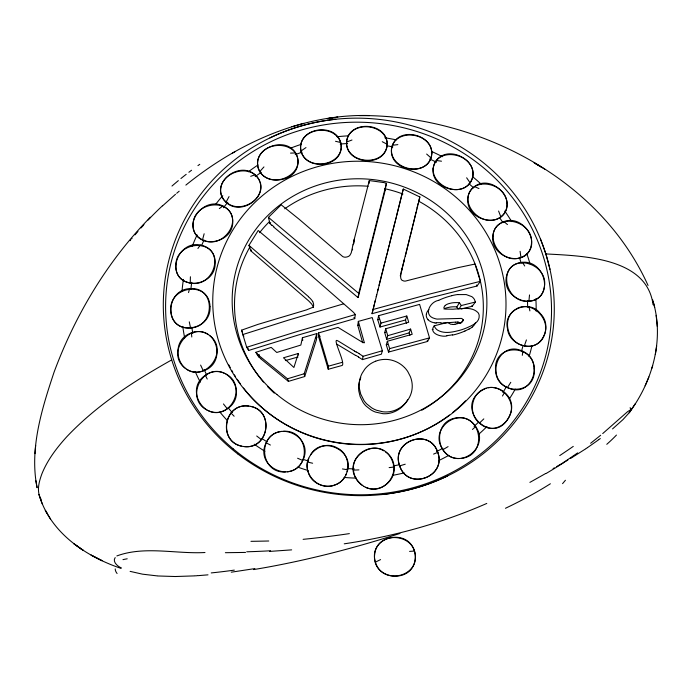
<?xml version="1.0" encoding="UTF-8"?>
<svg xmlns="http://www.w3.org/2000/svg" width="692" height="692" viewBox="0 0 692 692"><rect width="100%" height="100%" fill="white"/><g stroke="black" fill="none" stroke-linecap="round" stroke-linejoin="round"><path stroke-width="1.04" d="M354.451 351L339.071 341.545A40.56 39.738 1.3 0 0 337.713 340.801C331.485 336.822 345.637 362.781 342.211 365.437L328.259 369.277L328.293 366.215L318.519 332.947L337.999 327.385L360.947 341.381A19.367 18.736 12.5 0 0 362.028 341.986L363.387 342.601A4.567 4.446 10.6 0 0 364.373 342.782L358.344 321.382L372.192 317.559L382.373 350.757L381.387 354.174L362.452 359.615L358.543 357.081M190.231 283.028C164.281 278.193 177.083 240.133 200.308 245.029C226.379 249.942 213.577 288.313 190.231 283.028L190.412 276.757M635.239 403.773L629.184 412.752L629.469 412.328C653.006 380.617 664.666 338.232 652.599 299.731M150.354 217.227C107.424 261.048 75.333 314.808 54.062 372.184C41.857 408.92 29.298 448.658 37.091 487.739L35.915 480.741M34.981 453.649L35.664 445.406M353.854 243.48L354.261 239.224L369.303 180.569L383.394 182.515M346.545 142.068C348.483 119.578 387.373 122.034 387.235 144.325C385.591 167.127 346.052 164.635 346.545 142.068L351.968 140.009M528.904 301.193C554.889 298.858 545.512 259.984 522.434 262.303C496.294 264.681 505.644 303.9 528.904 301.193L529.518 294.939M368.957 183.579L369.303 180.569M312.689 301.565L313.173 302.629A7.543 7.283 -3.8 0 1 313.632 305.129L313.415 307.058L306.418 309.912L257.831 324.427L241.517 330.179L246.689 347.272L248.653 350.455L298.191 335.049L354.754 318.64L355.299 314.566L354.771 313.822A23.571 22.914 3.2 0 0 353.171 312.049L296.505 262.527L258.202 230.488L248.947 245.366L250.876 250.876L308.667 300.899L311.729 304.108L313.32 306.859A7.448 7.197 -3.7 0 1 313.537 307.551M273.565 226.933L357.409 297.05A5 4.809 7.9 0 0 358.153 297.543L358.75 293.166L386.387 183.389L384.925 182.887A32.342 29.566 9.2 0 0 383.411 182.437M308.762 458.234C301.366 474.046 319.851 492.272 335.559 484.677C351.112 479.002 352.124 454.826 337.099 447.871C322.074 438.953 302.11 455.596 308.174 471.979C312.308 487.981 336.226 491.381 344.642 477.151M347.159 471.719C354.771 450.388 322.005 435.156 310.604 454.722M362.66 342.713L357.755 325.352L358.344 321.382M522.296 355.333L522.91 351.311C498.949 339.339 484.582 377.451 507.452 387.537C531.292 399.552 545.521 361.596 522.91 351.311M655.333 354.563L656.682 345.931M257.433 354.235L255.91 352.297L271.195 347.393L276.757 352.47L300.847 345.066L302.43 337.722L316.875 333.561L316.417 339.824L304.696 376.534L288.408 381.378L260.72 358.75M316.875 333.561L304.195 373.741L304.696 376.534M358.162 297.525L385.167 190.326L386.387 183.389M426.402 313.96L426.272 314.808A6.384 6.133 25.8 0 0 427.31 318.692L428.097 319.695M401.628 270.953C400.858 274.317 398.938 280.321 403.912 281.038A9.178 8.754 15.8 0 0 405.555 281.064L457.481 267.769L475.023 264.05L480.369 281.333L477.022 286.012L428.729 298.191L372.045 313.692L403.28 189.046L419.845 196.969A24.384 22.127 10.9 0 1 419.629 198.232L405.313 256.144M417.622 205.005L417.665 204.806A23.268 21.123 11 0 0 417.83 203.785M362.452 359.615L363.118 356.293L382.373 350.757M352.444 249.976L352.6 249.198M417.276 206.623L416.939 208.171M386.707 339.357L384.7 332.575L385.712 328.743L408.695 322.264L406.879 315.959L405.503 319.972L380.012 327.039L377.737 319.73L378.619 315.682L419.612 304.393L429.524 337.869L427.613 341.433L388.532 352.081L386.292 344.858L387.356 341.26L412.19 334.288L410.615 329.089L387.762 335.663L386.707 339.357L409.145 332.869L410.615 329.089M416.671 209.347L416.411 210.472M416.039 212.081L415.581 214.018M403.28 189.046L396.577 215.93M380.012 327.039L380.946 323.112L378.619 315.682M400.85 273.565L400.279 275.9M415.425 214.658L414.119 220.065M403.946 261.55L401.282 271.792M412.795 225.497L413.288 223.455M413.453 222.772L413.954 220.739M372.045 313.692L374.372 304.203M374.839 302.309L375.306 300.415M376.232 296.634L376.699 294.749M377.633 290.969L378.091 289.083M379.017 285.32L380.211 280.563M401.715 270.018L409.725 237.91M412.493 226.734L411.576 230.445M411.273 231.69L410.036 236.664M395.132 221.639L389.605 243.645M403.912 261.178L404.353 259.422M387.511 251.983L388.324 248.731M388.748 247.061L389.172 245.366M395.616 219.736L396.092 217.833M383.61 267.25L382.581 271.281M386.75 254.967L387.113 253.566M380.375 279.923L380.903 277.881M381.084 277.155L381.681 274.81M381.897 273.98L382.347 272.215M383.887 266.169L384.467 263.903M384.769 262.726L385.081 261.515M385.392 260.27L385.721 258.99M386.058 257.683L386.395 256.343M188.544 292.586L189.565 288.633C216.215 286.246 215.273 326.883 190.56 327.956C164.013 330.413 165.033 290 189.565 288.633M353.837 240.799L354.261 239.224M202.514 239.83C179.427 228.118 202.479 195.559 222.91 205.991C246.162 217.781 222.98 250.694 202.514 239.83L204.149 233.766M401.109 272.605L402.164 268.773M630.749 409.967L630.576 410.425M392.338 145.285C385.306 167.23 423.175 179.003 431.029 157.958C437.699 136.194 400.426 124.621 392.338 145.285L397.848 144.619M418.426 201.692L419.845 196.969M298.321 353.482L293.901 367.487L283.478 357.781L298.321 353.482L298.598 355.108M388.532 352.081L389.639 348.63L387.356 341.26M651.855 368.291L652.694 365.774M514.857 309.765C500.965 319.514 508.248 343.422 524.372 345.853L526.413 339.928M463.32 320.102L462.299 318.856A3.538 3.391 35.4 0 0 461.296 318.406L437.093 319.09A14.817 14.16 26 0 1 434.585 318.502C423.046 315.457 429.706 301.695 438.728 300.354M266.135 442.759C254.232 466.451 291.713 484.616 302.802 460.457C314.704 436.764 277.215 418.599 266.135 442.759L270.382 445.051M475.395 322.879L475.205 323.337A11.271 10.735 37.2 0 1 474.617 324.453A10.276 9.783 38.5 0 1 472.255 326.987M645.126 385.799L648.88 376.967M287.267 471.788C312.265 468.856 308.701 429.628 283.59 431.246M345.663 475.421L346.502 473.605M446.971 335.923C441.349 337.367 428.218 333.345 434.213 325.811L447.776 322.411L450.535 324.193L453.122 324.444M260.019 182.16C265.399 200.299 239.449 214.356 226.094 202.064L229.052 196.58M502.487 396.014L504.52 392.39C500.065 388.593 494.002 386.655 488.197 387.736M406.766 401.265L407.657 399.803M250.876 250.876L251.447 249.959M443.918 308.987A10.778 10.337 31.5 0 1 446.487 307.888L450.241 307.058A31.01 29.99 38.7 0 1 455.578 306.815L456.807 306.954L459.445 302.741L461.261 305.544L459.107 308.866M629.798 411.827L629.512 412.268M507.452 387.537L510.791 382.304M436.28 160.483C422.726 179.911 456.807 200.732 470.076 182.766C483.301 163.442 449.696 142.959 436.28 160.483L441.487 161.201M115.192 557.579C112.156 561.688 117.614 566.454 121.472 568.002M197.912 248.471L200.308 245.029M629.184 412.752L622.921 419.655L612.55 428.91M461.201 322.93L463.415 319.851M243.705 446.522C269.698 450.207 274.94 408.825 248.748 406.074C224.061 402.441 217.176 441.133 241.664 446.158M461.088 309.047L472.247 306.245L475.387 302.032L474.548 299.723A7.863 7.474 35 0 0 473.51 298.2A8.823 8.39 34.9 0 0 471.788 296.634L466.183 294.567L457.836 294.602M406.325 401.991C402.502 407.51 396.654 411.636 390.098 413.15A24.713 24.384 26.5 0 1 382.944 413.695L375.505 412.077A25.388 25.016 25.8 0 1 370.739 409.733L366.068 406.048A23.044 22.689 25.9 0 1 363.11 402.485L360.134 396.542L358.802 391.084A25.189 24.782 26.6 0 1 358.966 383.602L359.286 382.036A25.794 25.388 25.8 0 1 360.8 377.598M248.835 406.092C223.006 402.467 217.617 443.546 243.619 446.496C268.28 450.059 275.122 411.446 250.677 406.412M130.131 240.695L130.606 240.107M131.566 238.939L132.051 238.359M134.983 234.865L137.968 231.405M259.863 171.495C247.978 150.744 283.98 134.066 295.579 152.941C307.732 173.839 271.255 190.784 259.863 171.495L263.955 166.919M141.004 227.971L143.062 225.687M428.815 309.635L427.829 310.812A8.97 8.615 26 0 0 426.376 313.952M271.714 225.341L269.932 223.516L268.444 217.357L281.16 204.797L299.074 219.191L342.756 256.585A6.764 6.427 4.4 0 0 343.967 257.035A4.481 4.264 4.2 0 0 345.377 257.19L346.554 257.026A7.474 7.102 4.1 0 0 348.534 256.36L348.794 256.204A4.818 4.576 4.4 0 0 349.918 255.27L351.233 252.865L352.496 247.053A94.337 89.086 26.7 0 1 352.937 244.778M269.932 223.516L270.719 222.738M486.156 388.212C447.811 405.14 496.493 453.338 510.921 412.328C514.571 397.77 498.733 382.702 484.512 388.792C470.794 393.869 468.207 414.162 479.426 423.115L483.82 418.885M162.585 205.861L175.483 194.314M472.454 429.455L475.707 426.575C461.097 404.223 427.647 428.486 442.958 449.636C457.481 472.005 490.818 447.767 475.707 426.575M176.702 193.276L179.167 191.208M474.435 186.572C455.137 201.536 483.103 230.661 500.809 216.795C519.822 201.874 492.185 173.156 474.435 186.572L478.959 188.535M602.715 433.564L627.618 411.645L630.784 409.69L630.135 407.631M600.673 435.251L590.639 443.269M205.377 375.228C183.588 389.51 205.611 424.144 227.452 408.773C249.241 394.492 227.218 359.849 205.377 375.228L207.219 379.069M185.863 185.101C237.572 143.27 301.885 113.825 369.459 115.529L358.681 115.555M600.31 438.538L598.961 439.541M598.571 439.827L587.318 447.741M219.329 208.577L222.91 205.991M208.569 410.806C231.197 420.485 247.745 385.193 225.877 373.957M116.844 555.936C144.663 545.668 175.976 554.128 204.988 552.519M577.647 452.897L563.971 462.213M301.037 150.986C296.098 128.34 334.668 121.282 340.724 142.517C345.965 165.379 306.798 172.576 301.037 150.986L305.976 147.578M586.868 448.044L585.717 448.814M585.25 449.125L570.545 458.476M232.348 153.217L235.306 151.436M567.864 460.093L556.645 466.59M442.958 449.636L448.079 446.617M545.659 473.51L529.89 482.385M171.711 359.892C133.911 381.154 96.811 405.028 66.83 436.713C56.779 447.776 47.514 459.877 41.901 473.838C38.96 481.883 36.295 491.406 41.062 499.287M553.124 468.545L554.309 467.887M469.046 329.02L464.929 331.053M516.076 308.978C532.113 299.532 551.844 319.825 543.964 335.983C536.611 353.889 508.819 346.32 507.452 328.432C502.85 309.739 529.631 298.399 540.53 313.831C552.943 325.724 542.13 350.489 524.372 345.853M375.436 562.112C367.547 537.165 407.285 526.759 414.413 551.074C422.362 576.116 382.408 586.617 375.436 562.112L380.574 559.603M269.923 137.907C290.597 127.925 313.009 121.61 335.836 119.24M447.646 475.906C426.981 485.896 404.56 492.202 381.733 494.572M191.381 332.913C167.135 340.974 178.38 380.072 203.517 370.86C227.755 362.79 216.518 323.7 191.381 332.913L191.796 336.995M503.949 221.587C480.084 230.964 499.788 265.91 520.929 257.493C544.595 248.16 525.003 213.62 503.949 221.587L507.461 224.571M486.779 503.439C441.409 523.368 393.22 536.525 344.244 543.817M433.581 454.108L437.828 452.291C429.498 427.016 390.426 441.029 399.569 465.828C407.865 491.078 446.989 477.048 437.828 452.291M186.555 369.104C206.562 382.339 229.121 349.754 209.754 335.646M250.694 176.296L255.166 174.808C273.79 192.29 243.299 217.695 226.31 202.618C207.678 185.145 238.178 159.731 255.166 174.808M246.689 347.272L297.69 331.338L355.299 314.566M255.91 352.297L257.597 355.403L259.465 354.797M259.111 355.705L287.474 378.792L304.195 373.741M399.742 465.854C407.96 491.208 446.963 476.883 437.655 452.265C429.481 426.921 390.418 441.271 399.742 465.854L405.227 464.211M285.363 360.601L298.027 356.977M343.682 303.814L288.452 320.128L242.84 334.539L243.861 336.277M372.841 309.549L430.606 293.815L480.369 281.333M377.737 319.73L378.948 319.384M384.7 332.575L385.773 332.264M328.259 369.277L318.597 336.675L320.18 336.217M386.292 344.858L387.537 344.504M315.396 337.722L316.988 337.272M380.946 323.112L406.697 316.01M291.842 126.731L303.702 123.384M328.293 366.215L342.514 362.262M357.755 325.352L358.603 325.11M389.639 348.63L429.524 337.869M432.223 329.6L432.993 329.401M461.261 305.544L475.387 302.032M452.456 335.101L454.756 334.573A65.091 61.008 21.9 0 0 464.912 331.018M457.075 323.804L454.947 324.202M281.661 431.427C256.671 434.36 260.227 473.587 285.346 471.97M461.408 458.372C487.229 455.768 482.644 414.612 456.85 417.873C432.189 420.234 434.723 459.315 459.479 458.493M254.855 568.599L231.284 572.189M337.333 117.225L327.178 118.617L337.817 117.164M389.129 467.61L394.042 467.057C385.825 425.796 329.928 461.348 363.707 486.312M207.998 574.844L198.024 575.658M291.652 549.872L269.499 551.42M443.209 323.052L455.379 322.135M197.393 575.701L195.213 575.839M409.586 551.386L414.413 551.074M194.59 575.882L175.232 576.523L158.131 575.978M383.766 450.829C370.514 442.534 351.588 454.609 353.474 470.11L358.932 469.885M290.536 153.114L295.579 152.941M245.539 552.424L225.367 552.7M455.57 322.135L456.409 322.117A22.931 22.083 37.5 0 1 457.282 322.161M359.676 115.573C475.404 114.725 599.229 176.918 648.049 285.467M540.417 238.861L545.858 253.921C582.145 255.962 646.985 257.216 653.04 304.67M457.282 322.126L458.052 322.178M157.525 575.934L142.5 574.17L130.113 571.367M436.427 323.155L435.043 323.008M459.41 302.741L458.346 302.655A31.668 30.621 38.5 0 0 451.85 302.914L449.393 303.485A11.435 11.003 34.4 0 0 445.207 305.44M342.428 468.934L347.635 469.781M307.611 462.1L312.637 463.225M335.516 141.28L340.724 142.517M224.251 373.187C201.631 363.516 185.084 398.8 206.951 410.036M384.484 190.058L385.167 190.326M120.78 568.305C86.318 556.541 51.865 533.714 39.98 497.6M363.672 486.294C376.941 494.633 395.859 482.592 394.042 467.057M365.497 487.211C387.157 497.444 405.417 465.111 385.418 451.876M297.595 458.234L302.681 460.465M336.632 344.045L353.932 354.425A43.639 42.16 13 0 0 355.593 355.454M382.252 141.687L387.235 144.325M208.344 334.668C188.336 321.425 165.777 354.01 185.145 368.118M540.98 166.876L534.146 162.81L544.708 169.125M359.139 353.707L363.118 356.293M256.697 435.995L261.282 439.55M362.028 485.248C357.115 481.796 353.872 476.105 353.474 470.11M479.426 423.115C499.252 441.038 524.19 408.661 504.52 392.39M248.947 245.366L308.52 296.652M426.644 154.048L431.029 157.958M226.094 202.064L223.724 199.625L221.898 196.459M404.474 367.461L402.459 365.627A26.876 26.469 21.5 0 0 394.423 361.034A28.64 28.199 21.5 0 0 391.43 360.117L390.556 359.918A24.583 24.168 20.9 0 0 386.136 359.399A26.547 26.106 20.9 0 0 375.695 361.189M259.093 357.314L257.597 355.403M230.972 412.994L234.13 416.229M268.444 217.357L356.847 291.816A29.315 28.069 9.6 0 0 357.652 292.474L358.37 292.95A3.192 3.071 7.9 0 0 358.75 293.166M353.915 317.524L354.754 318.64M223.455 403.946L227.192 408.652M466.642 177.783L470.076 182.766M456.807 306.954L458.121 308.995M522.434 262.303L524.709 265.996M46.918 513.023L45.309 510.324L50.533 519.112M241.517 330.179L242.546 331.97M259.569 180.975C250.443 160.648 215.013 173.951 221.449 195.265M200.611 365.091L203.214 370.652M434.213 325.811L434.87 327.212A8.2 7.897 29.6 0 0 436.081 328.838A8.987 8.65 29.7 0 0 437.673 330.179C444.636 334.201 453.217 332.03 460.509 330.084A68.594 64.339 22.3 0 0 467.013 327.74C472.169 325.422 479.634 322.515 479.193 315.587A5.873 5.588 38.8 0 0 478.025 312.646C472.134 306.582 462.896 308.675 455.293 309.013A87.59 85.263 46.3 0 0 453.087 309.229L445.216 309.09A2.664 2.543 28.8 0 1 444.601 308.615L443.849 307.603A5.276 5.052 29.8 0 1 445.267 305.509M498.586 211.034L500.809 216.795M38.864 494.451L42.316 504.001M287.474 378.792L288.408 381.378M545.858 253.921L549.976 269.352M476.702 284.957L477.022 286.012M471.996 305.354L472.247 306.245M247.926 348.067L248.653 350.455M409.145 332.869L409.889 335.343M385.712 328.743L387.762 335.663M427.224 340.083L427.613 341.433M405.503 319.972L406.463 323.337M653.014 301.288L654.675 307.386M529.034 306.841L529.89 310.89M189.279 321.849L190.56 327.956M520.099 251.3L520.929 257.493M302.43 337.722L302.741 340.421M656.154 315.336L657.27 326.425M318.519 332.947L318.597 336.675M550.391 483.76A255.236 83.403 -14.6 0 1 505.463 508.283M564.395 462.169A285.917 67.79 -18.2 0 1 546.1 473.484M616.451 435.069A316.261 58.526 -21.9 0 1 606.772 444.316M565.425 480.257A234.199 5.605 -48.9 0 1 562.561 483.647M573.27 446.401A265.166 24.644 -28.8 0 1 559.733 455.587M399.95 533.454A269.525 62.86 -17.2 0 1 253.627 569.577M234.328 570.121A266.792 59.14 -17 0 1 211.233 572.915M117.086 573.486A265.157 42.385 -8.4 0 1 115.235 568.902M122.96 559.655A234.181 32.455 12.8 0 1 127.216 558.807M268.764 540.997A316.235 32.74 -4.7 0 1 250.962 541.334M270.555 550.763A286.765 63.128 -10.4 0 1 246.724 551.792M349.373 533.618A255.218 61.761 -11 0 1 303.113 539.336M171.979 186.044A255.236 185.62 -23.9 0 1 178.337 180.638M180.923 178.519A255.236 185.62 -23.9 0 1 186.191 174.332M188.864 172.282A255.236 185.62 -23.9 0 1 191.572 170.241M197.938 165.622A255.236 185.62 -23.9 0 1 199.772 164.333M142.915 225.635A285.917 185.785 -26.3 0 1 143.953 224.502M148.131 220.021A285.917 185.785 -26.3 0 1 162.438 205.784M531.949 345.715A177.498 171.123 8.1 0 1 529.043 356.614M515.237 389.138A177.498 171.123 8.1 0 1 509.295 399.007M486.995 426.506A177.498 171.123 8.1 0 1 478.708 434.265M448.701 455.405A177.498 171.123 8.1 0 1 438.503 460.673M404.171 472.896A177.498 171.123 8.1 0 1 392.831 475.3M356.501 478.12A177.498 171.123 8.1 0 1 344.218 477.428M308.009 470.482A177.498 171.123 8.1 0 1 297.82 467.117M264.924 451.288A177.498 171.123 8.1 0 1 254.223 444.203M227.391 420.649A177.498 171.123 8.1 0 1 219.944 412.112M200.273 382.183A177.498 171.123 8.1 0 1 195.213 371.526M184.686 337.93A177.498 171.123 8.1 0 1 182.775 326.382M182.013 291.098A177.498 171.123 8.1 0 1 183.432 279.395M192.22 246.404A177.498 171.123 8.1 0 1 197.099 234.908M215.506 204.547A177.498 171.123 8.1 0 1 222.781 195.637M248.402 171.772A177.498 171.123 8.1 0 1 258.021 164.981M290.311 148.261A177.498 171.123 8.1 0 1 301.184 144.377M336.961 136.748A177.498 171.123 8.1 0 1 348.526 135.848M384.787 137.769A177.498 171.123 8.1 0 1 396.179 139.879M431.713 151.522A177.498 171.123 8.1 0 1 442.37 156.686M472.653 176.728A177.498 171.123 8.1 0 1 481.355 184.34M504.762 211.069A177.498 171.123 8.1 0 1 511.682 221.604M526.889 253.929A177.498 171.123 8.1 0 1 529.977 263.782M535.859 298.745A177.498 171.123 8.1 0 1 536.144 311.166M522.797 346.424A168.848 162.784 8.1 0 1 521.387 351.614M506.613 386.318A168.848 162.784 8.1 0 1 502.894 392.468M478.639 422.085A168.848 162.784 8.1 0 1 474.063 426.333M442.923 448.234A168.848 162.784 8.1 0 1 436.626 451.495M399.543 464.652A168.848 162.784 8.1 0 1 393.203 465.984M354.339 468.942A168.848 162.784 8.1 0 1 347.099 468.536M308.641 461.157A168.848 162.784 8.1 0 1 302.819 459.237M267.008 441.868A168.848 162.784 8.1 0 1 261.766 438.391M232.244 412.536A168.848 162.784 8.1 0 1 228.144 407.822M206.726 375.021A168.848 162.784 8.1 0 1 204.114 369.485M192.86 333.527A168.848 162.784 8.1 0 1 191.814 327.212M190.888 289.394A168.848 162.784 8.1 0 1 191.736 282.31M201.588 245.677A168.848 162.784 8.1 0 1 204.01 240.003M223.395 207.747A168.848 162.784 8.1 0 1 227.815 202.28M255.184 176.633A168.848 162.784 8.1 0 1 261.23 172.351M295.207 154.671A168.848 162.784 8.1 0 1 302.058 152.205M340.204 144.066A168.848 162.784 8.1 0 1 347.626 143.504M386.672 145.744A168.848 162.784 8.1 0 1 392.857 146.92M429.732 158.996A168.848 162.784 8.1 0 1 436.496 162.265M469.02 183.812A168.848 162.784 8.1 0 1 473.657 187.861M499.494 217.478A168.848 162.784 8.1 0 1 502.92 222.712M519.337 257.312A168.848 162.784 8.1 0 1 521.188 263.185M527.46 300.7A168.848 162.784 8.1 0 1 527.615 307.049M418.487 201.087A124.499 120.027 8.1 0 1 483.319 305.328A124.499 120.027 8.1 0 1 421.809 410.209M274.3 393.168A124.499 120.027 8.1 0 1 267.631 386.655M263.505 382.088A124.499 120.027 8.1 0 1 250.21 246.464M259.543 232.702A124.499 120.027 8.1 0 1 269.171 221.89M284.723 208.802A124.499 120.027 8.1 0 1 368.127 186.252M384.605 188.674A124.499 120.027 8.1 0 1 402.926 194.028M273.85 226.656A57.488 51.234 -0.1 0 1 271.999 225.09M355.679 355.299A59.65 59.036 -1.3 0 1 358.594 356.986M472.307 327.057A29.981 28.51 33.8 0 1 469.081 329.089M452.369 334.79A45.438 42.653 22.5 0 1 446.928 335.594M458.078 322.057A4.429 4.247 35.2 0 1 460.509 323.562M443.226 323.164A63.854 59.607 20.8 0 1 441.089 323.294M441.02 322.628A41.537 38.588 19.9 0 1 436.436 322.628M435.052 322.853A11.548 11.02 25.8 0 1 428.019 319.782M260.806 358.646A28.424 27.524 -11 0 1 259.171 357.236M308.416 296.773A22.291 21.538 -4.1 0 1 312.758 301.522M353.102 244.812A94.934 89.441 30.4 0 1 353.975 240.833M375.687 361.189A32.074 31.564 22.3 0 0 373.801 362.002L371.708 363.101A22.966 22.576 20.2 0 0 369.718 364.407L368.352 365.48A25.128 24.722 22.3 0 0 364.77 369.191L362.141 373.265A26.46 26.037 25.4 0 0 360.324 377.702L359.563 380.868A26.088 25.665 26.7 0 0 359.399 388.558L360.757 394.18L363.966 400.556A23.813 23.45 26.1 0 0 366.916 404.076L371.595 407.778A25.985 25.604 25.9 0 0 376.474 410.218L382.832 411.783A25.146 24.825 27 0 0 393.869 410.685A26.4 26.045 26 0 0 398.332 408.695C404.465 405.27 409.361 399.526 411.316 392.736A24.471 24.133 21.9 0 0 412.138 383.87L411.974 382.589A26.184 25.838 20.6 0 0 411.653 380.851A27.697 27.334 19.3 0 0 410.295 376.457L407.787 371.587A24.921 24.575 20.9 0 0 404.474 367.461M356.233 351.891A60.368 59.737 -1.3 0 1 359.191 353.612M356.138 352.064A44.452 43.042 12.3 0 1 354.416 351.069M438.711 300.319A77.798 75.636 53.1 0 1 442.664 298.598A72.513 70.42 48.9 0 1 451.893 295.692M451.885 295.64A55.429 53.768 46.8 0 1 457.819 294.515M454.964 324.28A23.251 22.23 30.8 0 1 453.13 324.539M457.049 323.657A18.84 17.81 26.4 0 0 460.708 322.706L461.201 322.489A5.155 4.931 33.9 0 0 463.346 320.111M259.197 355.61A28.813 27.922 -12.1 0 1 257.51 354.166M465.534 400.815A145.242 140.026 8.1 0 1 452.672 412.527M449.454 415.036A145.242 140.026 8.1 0 1 243.506 388.013M240.28 383.705A145.242 140.026 8.1 0 1 237.218 379.285M235.505 376.656A145.242 140.026 8.1 0 1 234.398 374.874M232.789 372.175A145.242 140.026 8.1 0 1 231.751 370.358M230.246 367.616A145.242 140.026 8.1 0 1 228.844 364.918M175.82 264.846C174.618 291.297 214.857 287.664 215.16 263.782C216.388 237.417 176.339 241.093 175.82 264.846M193.085 224.243C192.627 250.02 232.486 245.392 232.772 222.34C233.221 196.597 193.457 201.234 193.085 224.243M534.181 368.879C536.681 395.651 496.328 395.885 495.584 370.229C493.041 343.474 533.385 343.258 534.181 368.879M433.08 168.813C430.891 190.854 469.825 198.95 472.896 175.379C474.997 153.382 436.176 145.303 433.08 168.813M341.268 146.332C341.597 169.038 302.023 170.881 300.553 148.097C300.432 125.555 339.608 123.738 341.268 146.332M492.773 236.768C490.74 259.37 529.536 268.972 531.525 243.022C533.463 220.454 494.763 210.852 492.773 236.768M507.002 203.638C507.072 229.26 467.861 222.694 467.74 200.559C467.662 174.981 506.803 181.555 507.002 203.638M374.614 554.768C371.82 580.181 412.674 584.558 415.148 559.032C418.098 533.497 376.967 529.086 374.614 554.768M257.649 162.058C256.005 186.001 296.081 185.56 297.975 163.251C299.498 139.464 259.777 139.931 257.649 162.058M431.765 153.486C430.597 176.841 391.274 172.836 391.352 150.761C392.572 127.466 431.756 131.463 431.765 153.486M210.039 306.729C211.553 331.165 171.521 337.013 170.734 310.466C168.883 285.865 209.174 280.07 210.039 306.729M506.276 277.527C502.15 300.553 540.461 312.594 544.431 286.531C548.479 263.548 510.229 251.499 506.276 277.527M346.666 140.909C343.967 163.528 382.996 168.597 387.018 146.531C389.657 123.955 350.749 118.912 346.666 140.909M93.801 556.463L91.093 555.105L102.122 560.736L93.801 556.463M81.059 548.817L73.94 543.782L83.351 550.443L81.059 548.817M237.65 453.848A195.637 188.613 8.1 0 0 552.242 336.027A195.637 188.613 8.1 0 0 286.471 130.84A195.637 188.613 8.1 0 0 237.65 453.848M233.36 449.013A193.103 186.165 8.1 0 0 548.323 344.158A193.103 186.165 8.1 0 0 294.005 132.293A193.103 186.165 8.1 0 0 233.36 449.013M276.878 394.483A127.458 122.882 8.1 0 0 484.772 325.283A127.458 122.882 8.1 0 0 316.91 185.439A127.458 122.882 8.1 0 0 276.878 394.483M264.232 409.569A146.73 141.462 8.1 0 0 503.568 329.902A146.73 141.462 8.1 0 0 310.319 168.909A146.73 141.462 8.1 0 0 264.232 409.569"/></g></svg>
